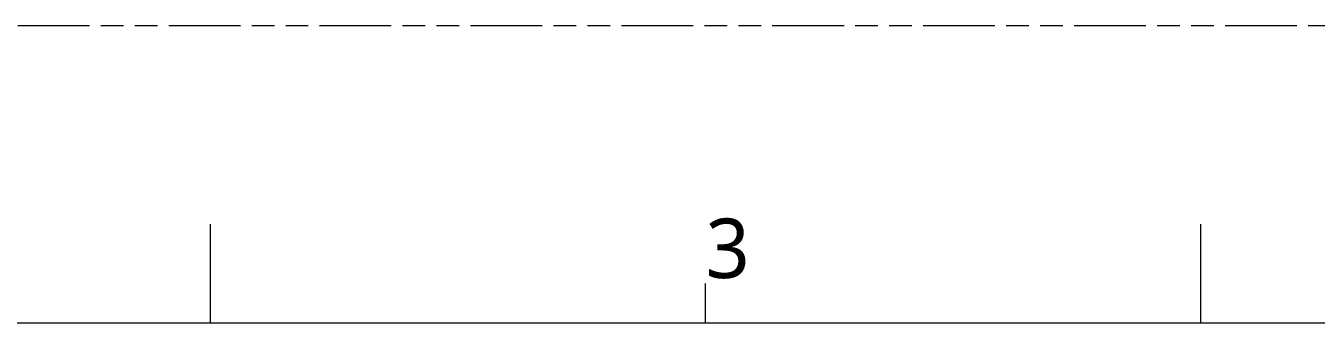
# Model space of a CAD drawing. Extents: x 2864 to 3941, y 2420 to 3182.
# Drawn here: x 3132.7 to 3303.7, y 3142.4 to 3181.8 of the extents above; entities that cross this region are included whole.
import ezdxf

# ---------------------------------------------------------------- set-up
doc = ezdxf.new("R2010")
doc.units = 0
doc.linetypes.add('PHANTOM', pattern=[29.5, 9.5, -1.5, 3, -1.5, 3, -1.5, 9.5])
doc.layers.get('0').update_dxf_attribs({"lineweight": 0})
doc.layers.add('備註', color=1, linetype='Continuous', lineweight=0)
doc.styles.get("Standard").update_dxf_attribs({"font": 'simplex.shx', "height": 2.7})

msp = doc.modelspace()

# ---------------------------------------------------------------- linework, layer by layer
at = {"lineweight": 0}
for p, q in [((3157.17974, 3142.38933), (3157.17974, 3155.51673)), ((3288.45374, 3142.38933), (3288.45374, 3155.51673)), ((3222.81674, 3142.38933), (3222.81674, 3147.64029)), ((3908.06702, 3142.38933), (2894.63174, 3142.38933))]:
    msp.add_line(p, q, dxfattribs=at)
at = {"layer": '備註', "color": 2, "linetype": 'PHANTOM', "lineweight": 0}
msp.add_line((3941.15578, 3181.78733), (2864.43501, 3181.78733), dxfattribs=at)

# ---------------------------------------------------------------- texts
at = {"insert": (3222.80766, 3156.24747), "char_height": 7.87644, "width": 4.7954102, "attachment_point": 1}
msp.add_mtext('{\\fMicrosoft JhengHei|b0|i0|c136|p0;\\C0;3}', dxfattribs=at)

doc.saveas('drawing.dxf')
